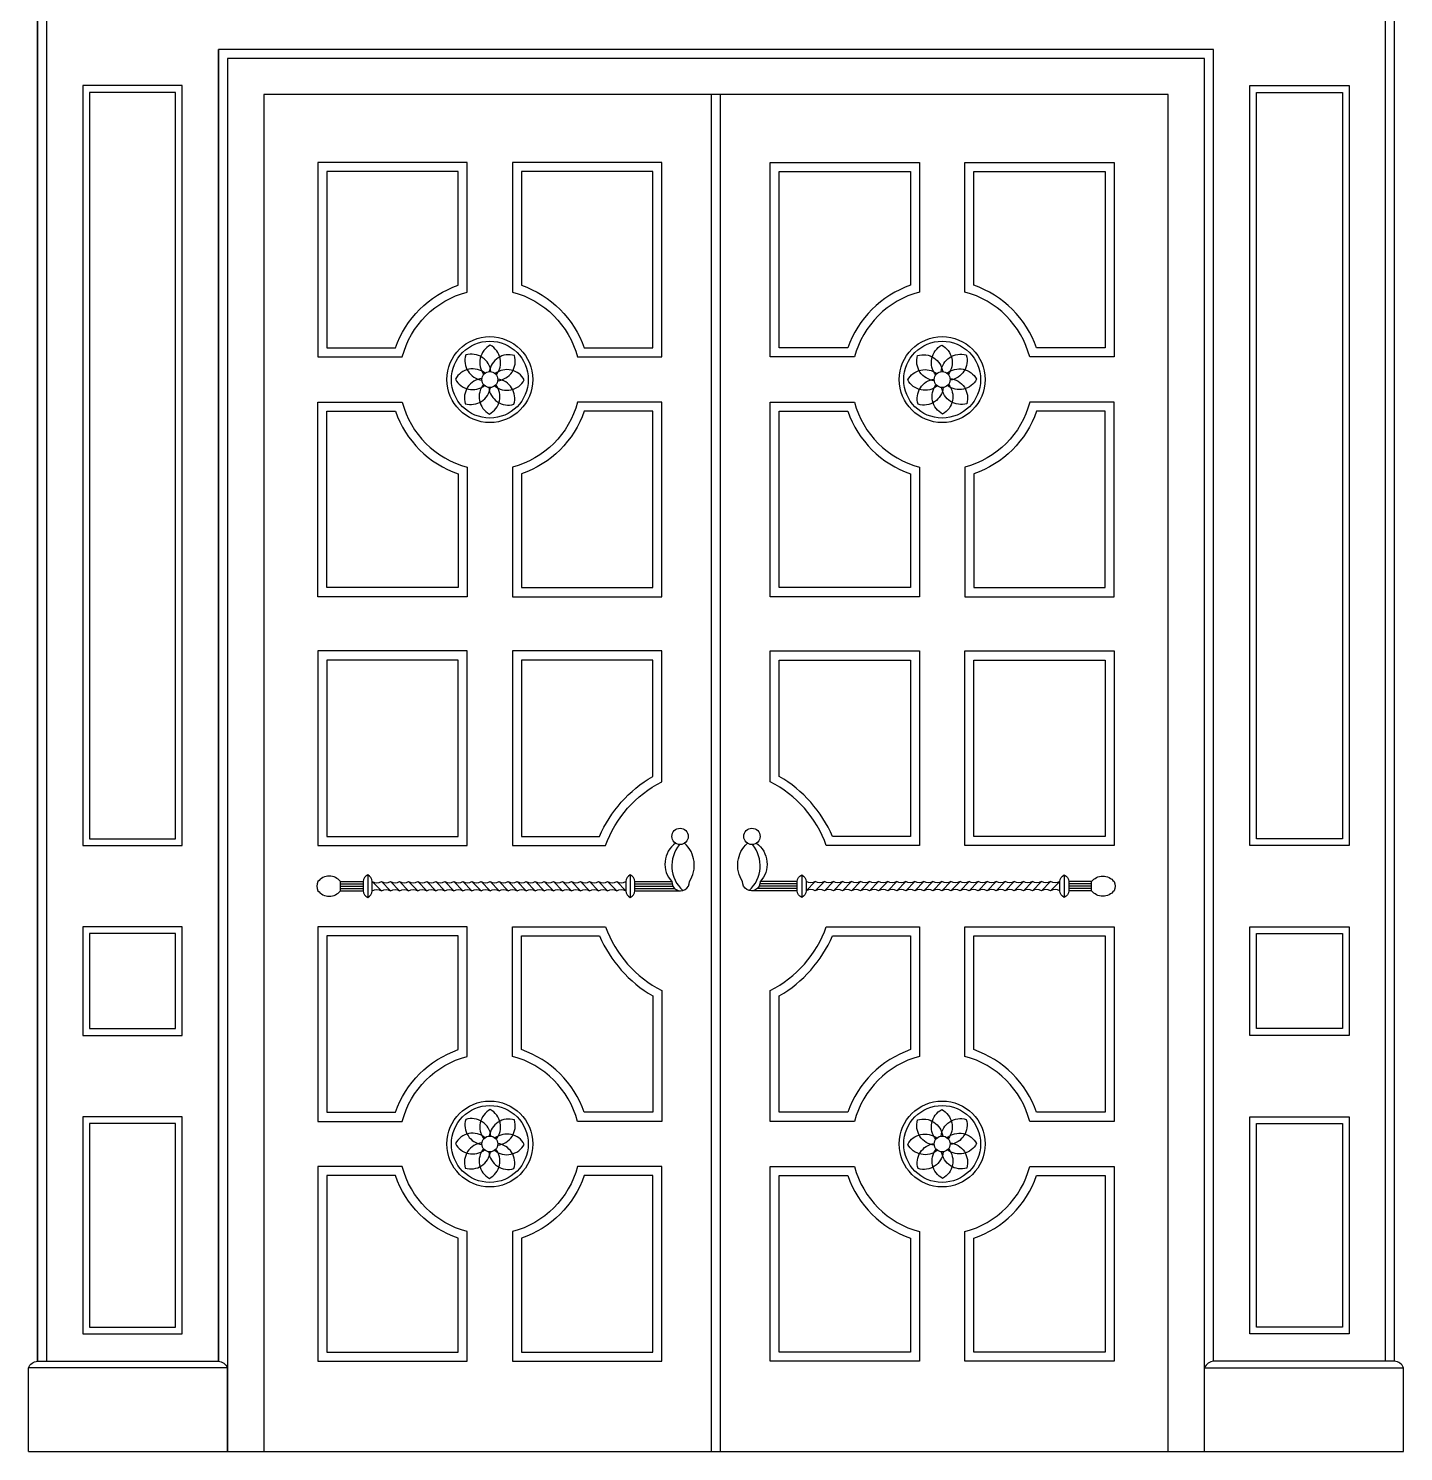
# Model space of a CAD drawing. Header units: metres. Extents: x 19666 to 22966, y 11128 to 15917.
# Drawn here: x 19796 to 22836, y 11128 to 14274 of the extents above; entities that cross this region are included whole.
import ezdxf

# ---------------------------------------------------------------- set-up
doc = ezdxf.new("R2010")
doc.units = ezdxf.units.M
for name, color, linetype in [('1', 3, 'Continuous'), ('2', 2, 'Continuous'), ('3', 3, 'Continuous'), ('7', 7, 'Continuous')]:
    doc.layers.add(name, color=color, linetype=linetype)

msp = doc.modelspace()

# ---------------------------------------------------------------- linework, layer by layer
at = {"layer": '1'}
for p, q in [((20545.59, 12402.52), (20545.59, 12352.52)), ((21126.06, 12402.52), (21126.06, 12352.52)), ((21505.12, 12402.52), (21505.12, 12352.52)), ((22085.59, 12402.52), (22085.59, 12352.52)), ((20485.59, 12382.52), (20535.59, 12382.52)), ((20485.59, 12377.52), (20535.59, 12377.52)), ((20485.59, 12372.52), (20535.59, 12372.52)), ((20555.59, 12387.52), (20576.06, 12367.52)), ((20576.06, 12387.52), (20596.06, 12367.52)), ((20596.06, 12387.52), (20616.06, 12367.52)), ((20616.06, 12387.52), (20636.06, 12367.52)), ((20636.06, 12387.52), (20656.06, 12367.52)), ((20656.06, 12387.52), (20676.06, 12367.52)), ((20676.06, 12387.52), (20696.06, 12367.52)), ((20696.06, 12387.52), (20716.06, 12367.52)), ((20716.06, 12387.52), (20736.06, 12367.52)), ((20736.06, 12387.52), (20756.06, 12367.52)), ((20756.06, 12387.52), (20776.06, 12367.52)), ((20776.06, 12387.52), (20796.06, 12367.52)), ((20796.06, 12387.52), (20816.06, 12367.52)), ((20816.06, 12387.52), (20836.06, 12367.52)), ((20836.06, 12387.52), (20856.06, 12367.52)), ((20856.06, 12387.52), (20876.06, 12367.52)), ((20876.06, 12387.52), (20896.06, 12367.52)), ((20896.06, 12387.52), (20916.06, 12367.52)), ((20916.06, 12387.52), (20936.06, 12367.52)), ((20936.06, 12387.52), (20956.06, 12367.52)), ((20956.06, 12387.52), (20976.06, 12367.52)), ((20976.06, 12387.52), (20996.06, 12367.52)), ((20996.06, 12387.52), (21016.06, 12367.52)), ((21016.06, 12387.52), (21036.06, 12367.52)), ((21036.06, 12387.52), (21056.06, 12367.52)), ((21056.06, 12387.52), (21076.06, 12367.52)), ((21076.06, 12387.52), (21096.06, 12367.52)), ((21096.06, 12387.52), (21116.06, 12367.52)), ((21136.06, 12382.52), (21218.05, 12382.52)), ((21136.06, 12377.52), (21220.35, 12377.52)), ((21136.06, 12372.52), (21224.22, 12372.52)), ((21495.12, 12372.52), (21406.96, 12372.52)), ((21495.12, 12377.52), (21410.82, 12377.52)), ((21495.12, 12382.52), (21413.13, 12382.52)), ((21535.12, 12387.52), (21515.12, 12367.52)), ((21555.12, 12387.52), (21535.12, 12367.52)), ((21575.12, 12387.52), (21555.12, 12367.52)), ((21595.12, 12387.52), (21575.12, 12367.52)), ((21615.12, 12387.52), (21595.12, 12367.52)), ((21635.12, 12387.52), (21615.12, 12367.52)), ((21655.12, 12387.52), (21635.12, 12367.52)), ((21675.12, 12387.52), (21655.12, 12367.52)), ((21695.12, 12387.52), (21675.12, 12367.52)), ((21715.12, 12387.52), (21695.12, 12367.52)), ((21735.12, 12387.52), (21715.12, 12367.52)), ((21755.12, 12387.52), (21735.12, 12367.52)), ((21775.12, 12387.52), (21755.12, 12367.52)), ((21795.12, 12387.52), (21775.12, 12367.52)), ((21815.12, 12387.52), (21795.12, 12367.52)), ((21835.12, 12387.52), (21815.12, 12367.52)), ((21855.12, 12387.52), (21835.12, 12367.52)), ((21875.12, 12387.52), (21855.12, 12367.52)), ((21895.12, 12387.52), (21875.12, 12367.52)), ((21915.12, 12387.52), (21895.12, 12367.52)), ((21935.12, 12387.52), (21915.12, 12367.52)), ((21955.12, 12387.52), (21935.12, 12367.52)), ((21975.12, 12387.52), (21955.12, 12367.52)), ((21995.12, 12387.52), (21975.12, 12367.52)), ((22015.12, 12387.52), (21995.12, 12367.52)), ((22035.12, 12387.52), (22015.12, 12367.52)), ((22055.12, 12387.52), (22035.12, 12367.52)), ((22075.59, 12387.52), (22055.12, 12367.52)), ((22145.59, 12382.52), (22095.59, 12382.52)), ((22145.59, 12377.52), (22095.59, 12377.52)), ((22145.59, 12372.52), (22095.59, 12372.52)), ((20235.59, 11312.52), (19795.59, 11312.52)), ((22395.59, 11312.52), (22835.59, 11312.52))]:
    msp.add_line(p, q, dxfattribs=at)
for points in [[(22795.59, 11327.52), (22795.59, 14877.52), (19835.59, 14877.52), (19835.59, 11327.52)], [(22395.59, 11127.52), (22395.59, 14207.52), (20235.59, 14207.52), (20235.59, 11127.52)]]:
    msp.add_lwpolyline(points, dxfattribs=at)
for points in [[(20120.59, 12482.52), (20120.59, 14132.52), (19930.59, 14132.52), (19930.59, 12482.52)], [(22510.59, 12482.52), (22510.59, 14132.52), (22700.59, 14132.52), (22700.59, 12482.52)], [(20455.59, 12487.52), (20745.59, 12487.52), (20745.59, 12877.52), (20455.59, 12877.52)], [(22175.59, 12487.52), (21885.59, 12487.52), (21885.59, 12877.52), (22175.59, 12877.52)], [(20120.59, 12062.52), (20120.59, 12272.52), (19930.59, 12272.52), (19930.59, 12062.52)], [(22510.59, 12062.52), (22510.59, 12272.52), (22700.59, 12272.52), (22700.59, 12062.52)], [(20120.59, 11402.52), (20120.59, 11852.52), (19930.59, 11852.52), (19930.59, 11402.52)], [(22510.59, 11402.52), (22510.59, 11852.52), (22700.59, 11852.52), (22700.59, 11402.52)]]:
    msp.add_lwpolyline(points, close=True, dxfattribs=at)
for points in [[(20455.59, 13567.52), (20607.02, 13567.52, -0.23), (20745.59, 13706.09), (20745.59, 13957.52), (20455.59, 13957.52)], [(21175.59, 13567.52), (21175.59, 13957.52), (20885.59, 13957.52), (20885.59, 13706.09, -0.23), (21024.16, 13567.52)], [(21455.59, 13567.52), (21455.59, 13957.52), (21745.59, 13957.52), (21745.59, 13706.09, 0.23), (21607.02, 13567.52)], [(22175.59, 13567.52), (22024.16, 13567.52, 0.23), (21885.59, 13706.09), (21885.59, 13957.52), (22175.59, 13957.52)], [(20455.59, 13037.52), (20455.59, 13427.52), (20607.02, 13427.52, 0.23), (20745.59, 13288.95), (20745.59, 13037.52)], [(20885.59, 13288.95), (20885.59, 13037.52), (21175.59, 13037.52), (21175.59, 13427.52), (21024.16, 13427.52, -0.23)], [(21745.59, 13288.95), (21745.59, 13037.52), (21455.59, 13037.52), (21455.59, 13427.52), (21607.02, 13427.52, 0.23)], [(22175.59, 13037.52), (22175.59, 13427.52), (22024.16, 13427.52, -0.23), (21885.59, 13288.95), (21885.59, 13037.52)], [(20885.59, 12487.52), (21058.1, 12487.52, -0.16), (21175.59, 12620.01), (21175.59, 12877.52), (20885.59, 12877.52)], [(21455.59, 12877.52), (21745.59, 12877.52), (21745.59, 12487.52), (21573.08, 12487.52, 0.16), (21455.59, 12620.01)], [(20607.02, 11877.52, -0.23), (20745.59, 12016.09), (20745.59, 12267.52), (20455.59, 12267.52), (20455.59, 11877.52)], [(20885.59, 12267.52), (21058.1, 12267.52, 0.16), (21175.59, 12135.03), (21175.59, 11877.52), (21024.16, 11877.52, 0.23), (20885.59, 12016.09)], [(21455.59, 12135.03, 0.16), (21573.08, 12267.52), (21745.59, 12267.52), (21745.59, 12016.09, 0.23), (21607.02, 11877.52), (21455.59, 11877.52)], [(22024.16, 11877.52, 0.23), (21885.59, 12016.09), (21885.59, 12267.52), (22175.59, 12267.52), (22175.59, 11877.52)], [(20455.59, 11347.52), (20745.59, 11347.52), (20745.59, 11598.95, -0.23), (20607.02, 11737.52), (20455.59, 11737.52)], [(20885.59, 11598.95), (20885.59, 11347.52), (21175.59, 11347.52), (21175.59, 11737.52), (21024.16, 11737.52, -0.23)], [(21745.59, 11598.95), (21745.59, 11347.52), (21455.59, 11347.52), (21455.59, 11737.52), (21607.02, 11737.52, 0.23)], [(22175.59, 11347.52), (21885.59, 11347.52), (21885.59, 11598.95, 0.23), (22024.16, 11737.52), (22175.59, 11737.52)]]:
    msp.add_lwpolyline(points, format="xyb", close=True, dxfattribs=at)
for centre in [(20815.59, 13497.52), (21815.59, 13497.52), (20815.59, 11807.52), (21815.59, 11807.52)]:
    msp.add_circle(centre, 85, dxfattribs=at)
for centre, start, end in [((21290.79, 12422.41), 139.74, 228.3), ((21340.39, 12422.41), 311.7, 40.26)]:
    msp.add_arc(centre, 72.92, start, end, dxfattribs=at)
at = {"layer": '2'}
msp.add_line((19795.59, 11127.52), (22835.59, 11127.52), dxfattribs=at)
at = {"layer": '3'}
for points in [[(20829.66, 13508.1, 0.47), (20816.42, 13573.67, 0.46), (20802.37, 13509.13, 0.46)], [(21801.52, 13508.1, -0.47), (21814.76, 13573.67, -0.46), (21828.81, 13509.13, -0.46)], [(20818.06, 13514.95, 0.47), (20762.33, 13551.95, 0.46), (20798.03, 13496.38, 0.46)], [(20833.01, 13495.05, 0.47), (20870.02, 13550.78, 0.46), (20814.45, 13515.08)], [(21798.16, 13495.05, -0.47), (21761.16, 13550.78, -0.46), (21816.73, 13515.08)], [(21813.12, 13514.95, -0.47), (21868.85, 13551.95, -0.46), (21833.15, 13496.38, -0.46)], [(20805.01, 13511.59, 0.47), (20739.44, 13498.35, 0.46), (20803.97, 13484.3, 0.46)], [(20798.16, 13499.99, 0.47), (20761.16, 13444.26, 0.46), (20816.73, 13479.96, 0.46)], [(20813.12, 13480.09, 0.47), (20868.85, 13443.09, 0.46), (20833.15, 13498.66, 0.46)], [(20826.17, 13483.45, 0.47), (20891.74, 13496.69, 0.46), (20827.2, 13510.74)], [(21805.01, 13483.45, -0.47), (21739.44, 13496.69, -0.46), (21803.97, 13510.74)], [(21818.06, 13480.09, -0.47), (21762.33, 13443.09, -0.46), (21798.03, 13498.66, -0.46)], [(21833.01, 13499.99, -0.47), (21870.02, 13444.26, -0.46), (21814.45, 13479.96, -0.46)], [(21826.17, 13511.59, -0.47), (21891.74, 13498.35, -0.46), (21827.2, 13484.3, -0.46)], [(20801.52, 13486.94, 0.47), (20814.76, 13421.37, 0.46), (20828.81, 13485.9, 0.46)], [(21829.66, 13486.94, -0.47), (21816.42, 13421.37, -0.46), (21802.37, 13485.9, -0.46)], [(20818.06, 11824.95, 0.47), (20762.33, 11861.95, 0.46), (20798.03, 11806.38, 0.46)], [(20829.66, 11818.1, 0.47), (20816.42, 11883.67, 0.46), (20802.37, 11819.13, 0.46)], [(20833.01, 11805.05, 0.47), (20870.02, 11860.78, 0.46), (20814.45, 11825.08)], [(21798.16, 11805.05, -0.47), (21761.16, 11860.78, -0.46), (21816.73, 11825.08)], [(21801.52, 11818.1, -0.47), (21814.76, 11883.67, -0.46), (21828.81, 11819.13, -0.46)], [(21813.12, 11824.95, -0.47), (21868.85, 11861.95, -0.46), (21833.15, 11806.38, -0.46)], [(20805.01, 11821.59, 0.47), (20739.44, 11808.35, 0.46), (20803.97, 11794.3, 0.46)], [(21826.17, 11821.59, -0.47), (21891.74, 11808.35, -0.46), (21827.2, 11794.3, -0.46)], [(20798.16, 11809.99, 0.47), (20761.16, 11754.26, 0.46), (20816.73, 11789.96, 0.46)], [(20813.12, 11790.09, 0.47), (20868.85, 11753.09, 0.46), (20833.15, 11808.66, 0.46)], [(20826.17, 11793.45, 0.47), (20891.74, 11806.69, 0.46), (20827.2, 11820.74)], [(21805.01, 11793.45, -0.47), (21739.44, 11806.69, -0.46), (21803.97, 11820.74)], [(21818.06, 11790.09, -0.47), (21762.33, 11753.09, -0.46), (21798.03, 11808.66, -0.46)], [(21833.01, 11809.99, -0.47), (21870.02, 11754.26, -0.46), (21814.45, 11789.96, -0.46)], [(20801.52, 11796.94, 0.47), (20814.76, 11731.37, 0.46), (20828.81, 11795.9, 0.46)], [(21829.66, 11796.94, -0.47), (21816.42, 11731.37, -0.46), (21802.37, 11795.9, -0.46)]]:
    msp.add_lwpolyline(points, format="xyb", dxfattribs=at)
at = {"layer": '7'}
for p, q in [((19815.59, 11327.52), (19815.59, 14897.52)), ((20215.59, 14227.52), (20215.59, 11327.52)), ((20215.59, 11327.52), (20215.59, 14227.52)), ((22415.59, 14227.52), (20215.59, 14227.52)), ((22415.59, 11327.52), (22415.59, 14227.52)), ((21305.59, 11127.52), (21305.59, 14127.52)), ((21325.59, 11127.52), (21325.59, 14127.52)), ((20485.59, 12387.52), (20535.59, 12387.52)), ((20485.59, 12367.52), (20535.59, 12367.52)), ((21136.06, 12387.52), (21218.05, 12387.52)), ((21136.06, 12367.52), (21236.06, 12367.52)), ((21495.12, 12367.52), (21395.12, 12367.52)), ((21495.12, 12387.52), (21413.13, 12387.52)), ((22145.59, 12387.52), (22095.59, 12387.52)), ((22145.59, 12367.52), (22095.59, 12367.52)), ((19795.59, 11127.52), (19795.59, 11312.52)), ((20235.59, 11127.52), (20235.59, 11312.52)), ((22395.59, 11127.52), (22395.59, 11312.52)), ((22835.59, 11127.52), (22835.59, 11312.52))]:
    msp.add_line(p, q, dxfattribs=at)
for points in [[(22815.59, 11327.52), (22815.59, 14897.52), (19815.59, 14897.52), (19815.59, 11327.52)], [(22315.59, 11127.52), (22315.59, 14127.52), (20315.59, 14127.52), (20315.59, 11127.52)]]:
    msp.add_lwpolyline(points, dxfattribs=at)
for points in [[(20135.59, 12467.52), (20135.59, 14147.52), (19915.59, 14147.52), (19915.59, 12467.52)], [(22495.59, 12467.52), (22495.59, 14147.52), (22715.59, 14147.52), (22715.59, 12467.52)], [(20435.59, 12467.52), (20765.59, 12467.52), (20765.59, 12897.52), (20435.59, 12897.52)], [(22195.59, 12467.52), (21865.59, 12467.52), (21865.59, 12897.52), (22195.59, 12897.52)], [(20135.59, 12047.52), (20135.59, 12287.52), (19915.59, 12287.52), (19915.59, 12047.52)], [(22495.59, 12047.52), (22495.59, 12287.52), (22715.59, 12287.52), (22715.59, 12047.52)], [(20135.59, 11387.52), (20135.59, 11867.52), (19915.59, 11867.52), (19915.59, 11387.52)], [(22495.59, 11387.52), (22495.59, 11867.52), (22715.59, 11867.52), (22715.59, 11387.52)]]:
    msp.add_lwpolyline(points, close=True, dxfattribs=at)
for points in [[(20435.59, 13547.52), (20621.94, 13547.52, -0.27), (20765.59, 13691.17), (20765.59, 13977.52), (20435.59, 13977.52)], [(21195.59, 13547.52), (21195.59, 13977.52), (20865.59, 13977.52), (20865.59, 13691.17, -0.27), (21009.24, 13547.52)], [(21435.59, 13547.52), (21435.59, 13977.52), (21765.59, 13977.52), (21765.59, 13691.17, 0.27), (21621.94, 13547.52)], [(22195.59, 13547.52), (22009.24, 13547.52, 0.27), (21865.59, 13691.17), (21865.59, 13977.52), (22195.59, 13977.52)], [(20435.59, 13017.52), (20435.59, 13447.52), (20621.94, 13447.52, 0.27), (20765.59, 13303.87), (20765.59, 13017.52)], [(20865.59, 13303.87), (20865.59, 13017.52), (21195.59, 13017.52), (21195.59, 13447.52), (21009.24, 13447.52, -0.27)], [(21765.59, 13303.87), (21765.59, 13017.52), (21435.59, 13017.52), (21435.59, 13447.52), (21621.94, 13447.52, 0.27)], [(22195.59, 13017.52), (22195.59, 13447.52), (22009.24, 13447.52, -0.27), (21865.59, 13303.87), (21865.59, 13017.52)], [(20865.59, 12467.52), (21071.66, 12467.52, -0.19), (21195.59, 12608.17), (21195.59, 12897.52), (20865.59, 12897.52)], [(21435.59, 12897.52), (21765.59, 12897.52), (21765.59, 12467.52), (21559.51, 12467.52, 0.19), (21435.59, 12608.17)], [(20485.59, 12367.52), (20485.59, 12387.52, 0.49), (20435.59, 12387.52, 0.27), (20435.59, 12367.52, 0.49)], [(20555.59, 12387.52, 0.27), (20545.59, 12402.52, 0.27), (20535.59, 12387.52), (20535.59, 12367.52, 0.27), (20545.59, 12352.52, 0.27), (20555.59, 12367.52)], [(21136.06, 12367.52), (21136.06, 12387.52, 0.27), (21126.06, 12402.52, 0.27), (21116.06, 12387.52), (21116.06, 12367.52, 0.27), (21126.06, 12352.52, 0.27)], [(21495.12, 12367.52), (21495.12, 12387.52, -0.27), (21505.12, 12402.52, -0.27), (21515.12, 12387.52), (21515.12, 12367.52, -0.27), (21505.12, 12352.52, -0.27)], [(22075.59, 12387.52, -0.27), (22085.59, 12402.52, -0.27), (22095.59, 12387.52), (22095.59, 12367.52, -0.27), (22085.59, 12352.52, -0.27), (22075.59, 12367.52)], [(22145.59, 12367.52), (22145.59, 12387.52, -0.49), (22195.59, 12387.52, -0.27), (22195.59, 12367.52, -0.49)], [(20621.94, 11857.52, -0.27), (20765.59, 12001.17), (20765.59, 12287.52), (20435.59, 12287.52), (20435.59, 11857.52)], [(20865.59, 12287.52), (21071.66, 12287.52, 0.19), (21195.59, 12146.87), (21195.59, 11857.52), (21009.24, 11857.52, 0.27), (20865.59, 12001.17)], [(21435.59, 12146.87, 0.19), (21559.51, 12287.52), (21765.59, 12287.52), (21765.59, 12001.17, 0.27), (21621.94, 11857.52), (21435.59, 11857.52)], [(22009.24, 11857.52, 0.27), (21865.59, 12001.17), (21865.59, 12287.52), (22195.59, 12287.52), (22195.59, 11857.52)], [(20435.59, 11327.52), (20765.59, 11327.52), (20765.59, 11613.87, -0.27), (20621.94, 11757.52), (20435.59, 11757.52)], [(20865.59, 11613.87), (20865.59, 11327.52), (21195.59, 11327.52), (21195.59, 11757.52), (21009.24, 11757.52, -0.27)], [(21765.59, 11613.87), (21765.59, 11327.52), (21435.59, 11327.52), (21435.59, 11757.52), (21621.94, 11757.52, 0.27)], [(22195.59, 11327.52), (21865.59, 11327.52), (21865.59, 11613.87, 0.27), (22009.24, 11757.52), (22195.59, 11757.52)]]:
    msp.add_lwpolyline(points, format="xyb", close=True, dxfattribs=at)
for points in [[(21226.06, 12472.55, 0.45), (21218.05, 12387.52, 1.04), (21256.76, 12387.52, 0.37), (21246.06, 12472.55, 0.37)], [(21405.12, 12472.55, -0.45), (21413.13, 12387.52, -1.04), (21374.42, 12387.52, -0.37), (21385.12, 12472.55, -0.37)], [(20555.57, 12387.79, 0.26), (20576.06, 12387.52, 0.25), (20596.06, 12387.52, 0.25), (20616.06, 12387.52, 0.25), (20636.06, 12387.52, 0.25), (20656.06, 12387.52, 0.25), (20676.06, 12387.52, 0.25), (20696.06, 12387.52, 0.25), (20716.06, 12387.52, 0.25), (20736.06, 12387.52, 0.25), (20756.06, 12387.52, 0.25), (20776.06, 12387.52, 0.25), (20796.06, 12387.52, 0.25), (20816.06, 12387.52, 0.25), (20836.06, 12387.52, 0.25), (20856.06, 12387.52, 0.25), (20876.06, 12387.52, 0.25), (20896.06, 12387.52, 0.25), (20916.06, 12387.52, 0.25), (20936.06, 12387.52, 0.25), (20956.06, 12387.52, 0.25), (20976.06, 12387.52, 0.25), (20996.06, 12387.52, 0.25), (21016.06, 12387.52, 0.25), (21036.06, 12387.52, 0.25), (21056.06, 12387.52, 0.25), (21076.06, 12387.52, 0.25), (21096.06, 12387.52, 0.25), (21116.06, 12387.52, 0.25)], [(20555.57, 12367.25, -0.26), (20576.06, 12367.52, -0.25), (20596.06, 12367.52, -0.25), (20616.06, 12367.52, -0.25), (20636.06, 12367.52, -0.25), (20656.06, 12367.52, -0.25), (20676.06, 12367.52, -0.25), (20696.06, 12367.52, -0.25), (20716.06, 12367.52, -0.25), (20736.06, 12367.52, -0.25), (20756.06, 12367.52, -0.25), (20776.06, 12367.52, -0.25), (20796.06, 12367.52, -0.25), (20816.06, 12367.52, -0.25), (20836.06, 12367.52, -0.25), (20856.06, 12367.52, -0.25), (20876.06, 12367.52, -0.25), (20896.06, 12367.52, -0.25), (20916.06, 12367.52, -0.25), (20936.06, 12367.52, -0.25), (20956.06, 12367.52, -0.25), (20976.06, 12367.52, -0.25), (20996.06, 12367.52, -0.25), (21016.06, 12367.52, -0.25), (21036.06, 12367.52, -0.25), (21056.06, 12367.52, -0.25), (21076.06, 12367.52, -0.25), (21096.06, 12367.52, -0.25), (21116.06, 12367.52, -0.25)], [(22075.61, 12387.79, -0.26), (22055.12, 12387.52, -0.25), (22035.12, 12387.52, -0.25), (22015.12, 12387.52, -0.25), (21995.12, 12387.52, -0.25), (21975.12, 12387.52, -0.25), (21955.12, 12387.52, -0.25), (21935.12, 12387.52, -0.25), (21915.12, 12387.52, -0.25), (21895.12, 12387.52, -0.25), (21875.12, 12387.52, -0.25), (21855.12, 12387.52, -0.25), (21835.12, 12387.52, -0.25), (21815.12, 12387.52, -0.25), (21795.12, 12387.52, -0.25), (21775.12, 12387.52, -0.25), (21755.12, 12387.52, -0.25), (21735.12, 12387.52, -0.25), (21715.12, 12387.52, -0.25), (21695.12, 12387.52, -0.25), (21675.12, 12387.52, -0.25), (21655.12, 12387.52, -0.25), (21635.12, 12387.52, -0.25), (21615.12, 12387.52, -0.25), (21595.12, 12387.52, -0.25), (21575.12, 12387.52, -0.25), (21555.12, 12387.52, -0.25), (21535.12, 12387.52, -0.25), (21515.12, 12387.52, -0.25)], [(22075.61, 12367.25, 0.26), (22055.12, 12367.52, 0.25), (22035.12, 12367.52, 0.25), (22015.12, 12367.52, 0.25), (21995.12, 12367.52, 0.25), (21975.12, 12367.52, 0.25), (21955.12, 12367.52, 0.25), (21935.12, 12367.52, 0.25), (21915.12, 12367.52, 0.25), (21895.12, 12367.52, 0.25), (21875.12, 12367.52, 0.25), (21855.12, 12367.52, 0.25), (21835.12, 12367.52, 0.25), (21815.12, 12367.52, 0.25), (21795.12, 12367.52, 0.25), (21775.12, 12367.52, 0.25), (21755.12, 12367.52, 0.25), (21735.12, 12367.52, 0.25), (21715.12, 12367.52, 0.25), (21695.12, 12367.52, 0.25), (21675.12, 12367.52, 0.25), (21655.12, 12367.52, 0.25), (21635.12, 12367.52, 0.25), (21615.12, 12367.52, 0.25), (21595.12, 12367.52, 0.25), (21575.12, 12367.52, 0.25), (21555.12, 12367.52, 0.25), (21535.12, 12367.52, 0.25), (21515.12, 12367.52, 0.25)], [(19795.59, 11312.52, -0.27), (19815.59, 11327.52), (20215.59, 11327.52, -0.27), (20235.59, 11312.52)], [(22835.59, 11312.52, 0.27), (22815.59, 11327.52), (22415.59, 11327.52, 0.27), (22395.59, 11312.52)]]:
    msp.add_lwpolyline(points, format="xyb", dxfattribs=at)
for centre, radius in [((20815.59, 13497.52), 95), ((21815.59, 13497.52), 95), ((20815.59, 13497.52), 17.6), ((21815.59, 13497.52), 17.6), ((21236.06, 12487.52), 18), ((21395.12, 12487.52), 18), ((20815.59, 11807.52), 95), ((21815.59, 11807.52), 95), ((20815.59, 11807.52), 17.6), ((21815.59, 11807.52), 17.6)]:
    msp.add_circle(centre, radius, dxfattribs=at)

doc.saveas('drawing.dxf')
